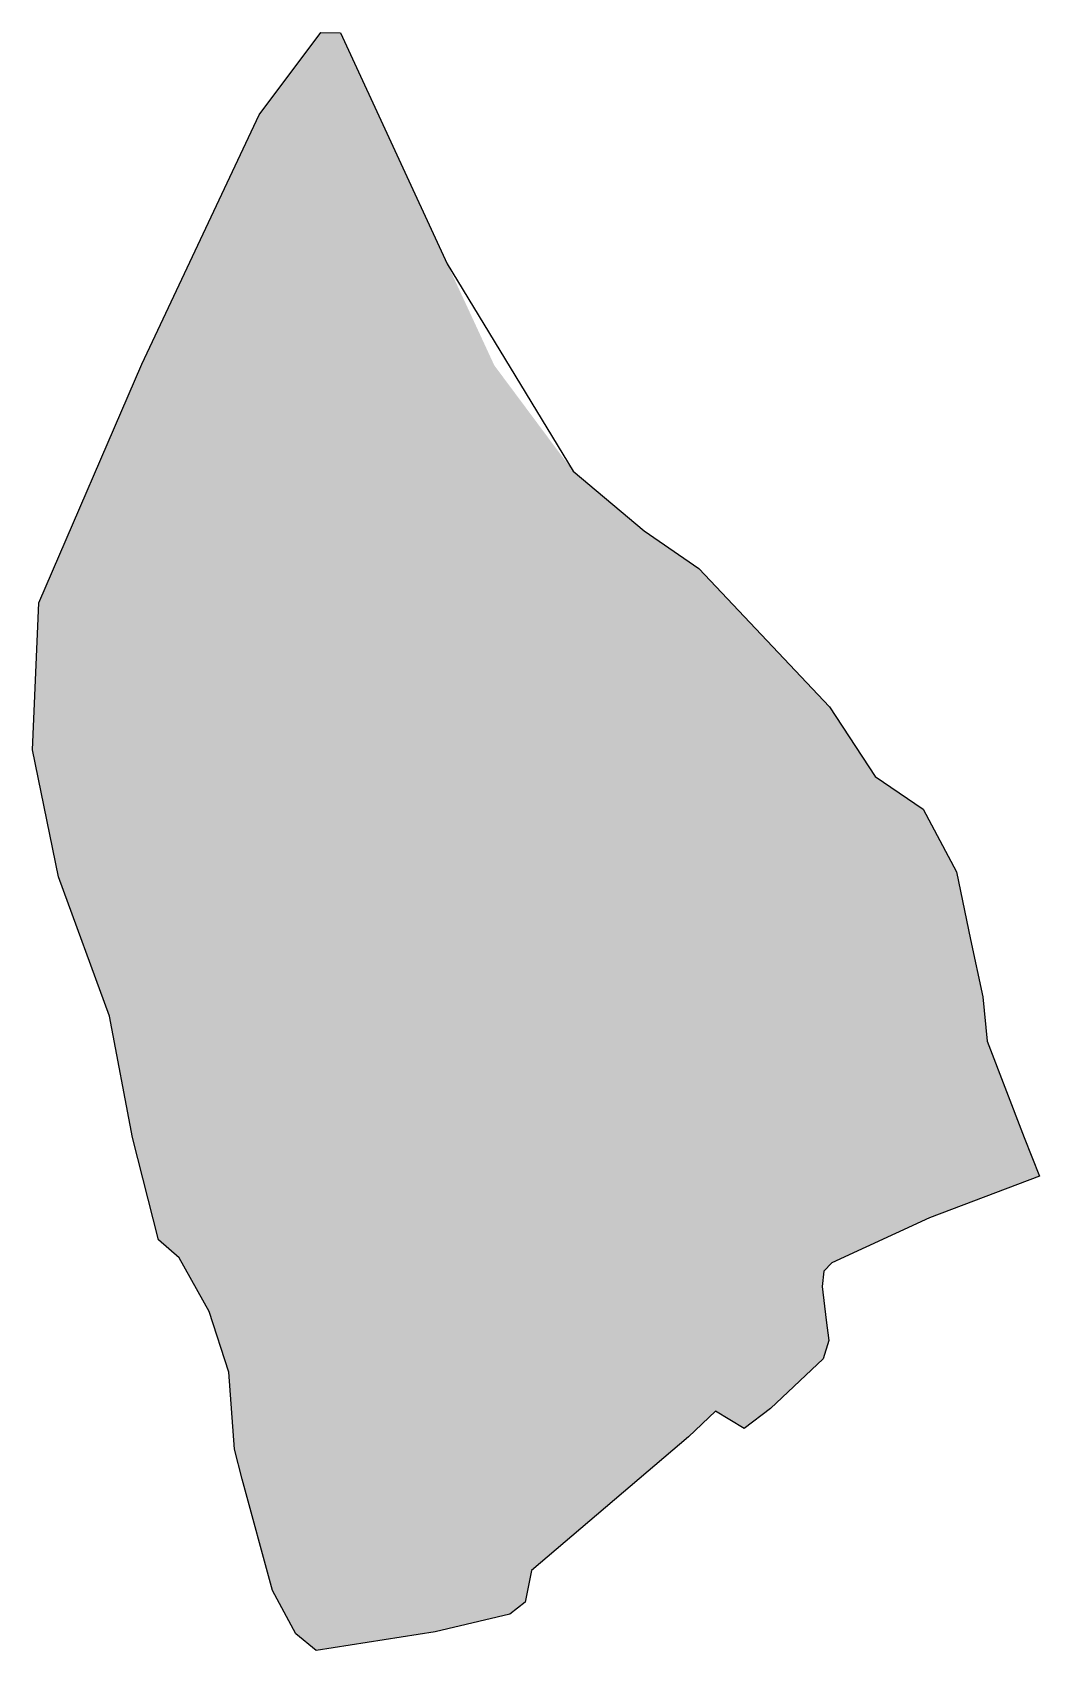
# Model space of a CAD drawing. Header units: millimetres. Extents: x -178199094 to 13669908, y -30538122 to 6091408.
# Drawn here: x 8764116 to 10294312, y 3634407 to 6091408 of the extents above; entities that cross this region are included whole.
import ezdxf

# ---------------------------------------------------------------- set-up
doc = ezdxf.new("R2010")
doc.units = ezdxf.units.MM

msp = doc.modelspace()

# ---------------------------------------------------------------- hatches: boundary and pattern name
at = {"true_color": 0xf27172, "transparency": 33554687}
h = msp.add_hatch(color=11, dxfattribs=at)
h.dxf.hatch_style = 1
h.paths.add_polyline_path([(10189299.48713, 4713923.55838), (10168217.23611, 4816786.71634), (10117371.82359, 4912213.98583), (10044204.0353, 4961786.59046), (9975078.24049, 5067220.67276), (9776392.62918, 5277319.28634), (9693725.64374, 5334547.51351), (9585696.99851, 5424941.54343), (9465824.05701, 5585876.88404), (9232189.08813, 6090457.70498), (9202362.68533, 6091407.88757), (9108557.13937, 5966143.22894), (8930500.32033, 5587510.66888), (8774099.27653, 5225032.28342), (8764116.22762, 5002224.46694), (8804048.42327, 4809346.05493), (8881174.89393, 4597782.31557), (8916424.35008, 4413362.5145), (8955820.81749, 4257952.58031), (8987163.67234, 4231033.31855), (9032538.67493, 4149412.08451), (9062766.39961, 4057302.34453), (9071352.67133, 3940202.16723), (9082790.73523, 3894931.34553), (9128986.46114, 3725658.57333), (9164282.12064, 3659976.26728), (9195465.68181, 3634406.59917), (9376170.48861, 3663172.47468), (9489710.66921, 3689541.18795), (9512898.44642, 3707919.38719), (9522493.39833, 3755862.51602), (9760680.66222, 3959222.99272), (9801975.74514, 3998110.02662), (9845653.23956, 3971920.80299), (9885360.03576, 4002078.09568), (9965567.79012, 4077471.33631), (9974303.29272, 4105247.79292), (9970113.46339, 4135948.54159), (9963680.65103, 4187377.06499), (9966649.64421, 4210618.80092), (9978817.04773, 4223255.79401), (10126995.27129, 4291305.75031), (10294311.87562, 4354944.00312), (10270587.86796, 4413591.01831), (10214399.47674, 4559584.64714), (10208156.3139, 4626966.32816)])

# ---------------------------------------------------------------- linework, layer by layer
at = {"color": 1}
msp.add_lwpolyline([(9232189.08813, 6090457.70498), (9394392.59237, 5740147.22822), (9585696.99851, 5424941.54343), (9693725.64374, 5334547.51351), (9776392.62918, 5277319.28634), (9975078.24049, 5067220.67276), (10044204.0353, 4961786.59046), (10117371.82359, 4912213.98583), (10168217.23611, 4816786.71634), (10189299.48713, 4713923.55838), (10208156.3139, 4626966.32816), (10214399.47674, 4559584.64714), (10270587.86796, 4413591.01831), (10294311.87562, 4354944.00312), (10126995.27129, 4291305.75031), (9978817.04773, 4223255.79401), (9966649.64421, 4210618.80092), (9963680.65103, 4187377.06499), (9970113.46339, 4135948.54159), (9974303.29272, 4105247.79292), (9965567.79012, 4077471.33631), (9885360.03576, 4002078.09568), (9845653.23956, 3971920.80299), (9801975.74514, 3998110.02662), (9760680.66222, 3959222.99272), (9522493.39833, 3755862.51602), (9512898.44642, 3707919.38719), (9489710.66921, 3689541.18795), (9376170.48861, 3663172.47468), (9195465.68181, 3634406.59917), (9164282.12064, 3659976.26728), (9128986.46114, 3725658.57333), (9082790.73523, 3894931.34553), (9071352.67133, 3940202.16723), (9062766.39961, 4057302.34453), (9032538.67493, 4149412.08451), (8987163.67234, 4231033.31855), (8955820.81749, 4257952.58031), (8916424.35008, 4413362.5145), (8881174.89393, 4597782.31557), (8804048.42327, 4809346.05493), (8764116.22762, 5002224.46694), (8774099.27653, 5225032.28342), (8930500.32033, 5587510.66888), (9108557.13937, 5966143.22894), (9202362.68533, 6091407.88757), (9232189.08813, 6090457.70498)], dxfattribs=at)

doc.saveas('drawing.dxf')
